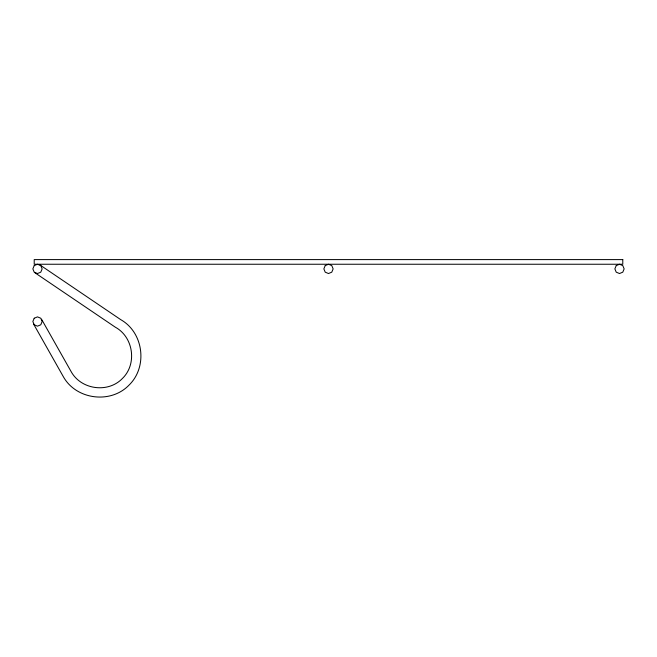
<?xml version="1.0" encoding="UTF-8"?>
<svg xmlns="http://www.w3.org/2000/svg" width="657" height="657" viewBox="0 0 657 657"><rect width="100%" height="100%" fill="white"/><g stroke="black" fill="none" stroke-linecap="round" stroke-linejoin="round"><path stroke-width="0.99" d="M40.102 265.042L120.699 319.63C143.653 332.524 147.915 366.91 128.994 385.15C110.688 404.137 76.22 399.76 63.351 376.716L33.45 323.802M34.887 272.729L115.271 327.161C133.502 337.049 137.338 364.101 122.366 378.522C108.003 393.436 81.033 389.716 71.12 371.575L41.539 319.228M34.213 265.6L32.85 268.885L34.213 272.17L37.49 273.526L40.775 272.17L42.138 268.885L40.775 265.6L37.49 264.245L34.213 265.6M34.213 318.234L32.85 321.511L34.213 324.796L37.49 326.159L40.775 324.796L42.138 321.511L40.775 318.234L37.49 316.871L34.213 318.234M325.215 265.6L323.86 268.885L325.215 272.17L328.5 273.526L331.785 272.17L333.14 268.885L331.785 265.6L328.5 264.245L325.215 265.6M616.225 265.6L614.862 268.885L616.225 272.17L619.51 273.526L622.787 272.17L624.15 268.885L622.787 265.6L619.51 264.245L616.225 265.6M622.787 259.597L34.213 259.597L34.213 264.245L622.787 264.245L622.787 259.597"/></g></svg>
